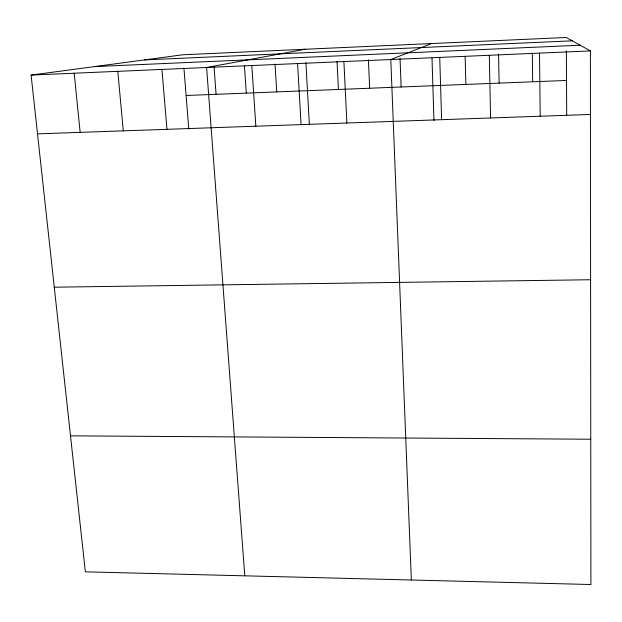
<?xml version="1.0" encoding="UTF-8"?>
<svg xmlns="http://www.w3.org/2000/svg" width="622" height="622" viewBox="0 0 622 622"><rect width="100%" height="100%" fill="white"/><g stroke="black" fill="none" stroke-linecap="round" stroke-linejoin="round"><path stroke-width="0.93" d="M431.544 43.556L390.795 59.533L411.344 580.007M305.153 49.255L206.597 67.495L244.796 575.824M31.1 75.083L182.868 54.767L566.277 37.483L590.387 50.911L590.9 584.517L85.362 571.828L31.1 75.083L590.387 50.911M144.467 59.906L572.271 40.819M94.435 66.601L580.186 45.227M186.11 95.493L566.518 80.448M37.522 133.862L590.449 114.464M54.269 287.201L590.605 279.737M70.511 435.843L590.76 439.225M74.189 73.217L80.16 132.369M117.799 71.336L123.296 130.853M161.93 69.431L166.953 129.322M183.925 68.023L188.769 129.003M214.046 66.725L216.075 94.303M244.415 65.411L246.296 93.113M251.809 65.543L255.836 126.204M275.033 64.082L276.759 91.908M297.573 63.568L301.079 124.618M305.907 62.744L309.375 124.851M337.031 61.399L338.43 89.467M343.896 61.562L346.882 123.008M368.403 59.728L369.647 88.231M400.047 58.359L401.128 86.987M431.995 57.939L433.962 120.489M439.731 57.418L441.604 119.688M465.147 56.501L465.847 84.429M489.304 55.28L490.587 117.97M498.572 54.091L499.116 83.107M532.323 53.274L532.673 81.785M539.515 53.111L540.199 116.228M566.354 50.849L566.712 114.953"/></g></svg>
